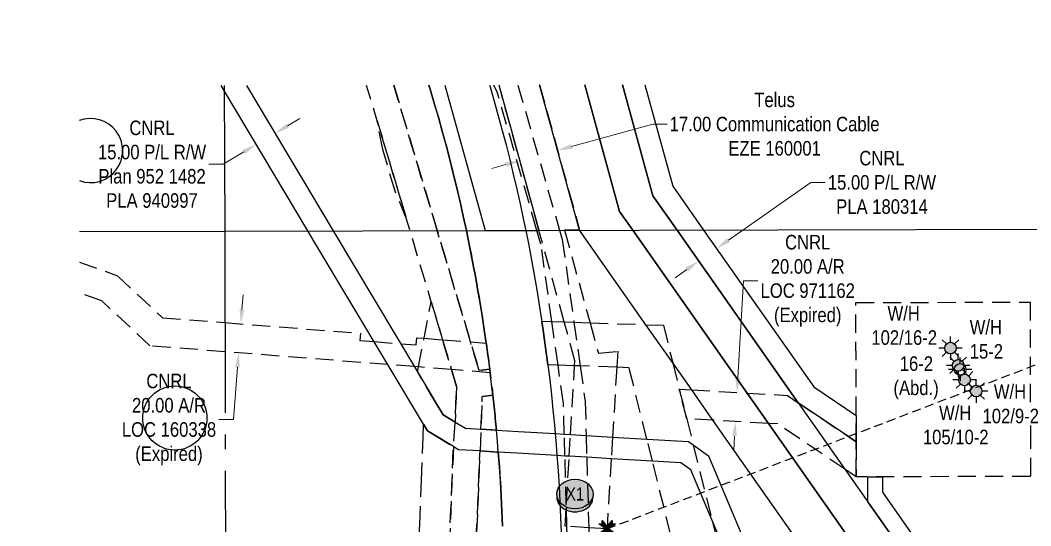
# Model space of a CAD drawing. Extents: x 511994 to 515316, y 6048038 to 6051499.
# Drawn here: x 512795 to 513491, y 6050368 to 6050716 of the extents above; entities that cross this region are included whole.
import ezdxf
from ezdxf.enums import TextEntityAlignment as Align

# ---------------------------------------------------------------- set-up
doc = ezdxf.new("R2010")
doc.units = 0
doc.header["$LTSCALE"] = 5
doc.header["$PDSIZE"] = 0.5
for name, pattern in [('foc-ACCESSROAD', [3.75, 2.5, -1.25]), ('foc-FLOWLINE', [3.75, 2.5, -1.25]), ('foc-QUARTERLINE', [33, 25, -3, 2, -3]), ('foc-TIELINE', [1.875, 1.25, -0.625])]:
    doc.linetypes.add(name, pattern=pattern)
doc.layers.get('Defpoints').update_dxf_attribs({"color": 9})
for name, color, linetype in [('F-AR', 190, 'foc-ACCESSROAD'), ('F-EZE', 190, 'foc-FLOWLINE'), ('F-RW', 190, 'Continuous'), ('F-VCE', 190, 'foc-FLOWLINE'), ('F-WS', 190, 'foc-ACCESSROAD'), ('F-WS-S', 190, 'Continuous'), ('L-MON', 1, 'Continuous'), ('L-SEC', 7, 'Continuous'), ('L-SECQ', 8, 'foc-QUARTERLINE'), ('L-TIE', 7, 'foc-TIELINE'), ('L-TITLEDB', 4, 'Continuous'), ('P-CROSSINGS', 250, 'Continuous')]:
    doc.layers.add(name, color=color, linetype=linetype)
for name, color, linetype, lineweight in [('F-AR-T', 190, 'Continuous', 9), ('F-EZE-T', 190, 'Continuous', 9), ('F-RW-T', 190, 'Continuous', 9), ('F-WS-T', 190, 'Continuous', 9)]:
    doc.layers.add(name, color=color, linetype=linetype, lineweight=lineweight)
doc.styles.add('80CG', font='ARIALN.TTF', dxfattribs={"height": 10})
doc.styles.add('80L', font='ARIALN.TTF', dxfattribs={"height": 10})
doc.styles.add('Crossing', font='ARIALN.TTF', dxfattribs={"height": 10})
doc.dimstyles.new('Compass 5 000', dxfattribs={"dimscale": 5, "dimtxt": 9, "dimasz": 2, "dimexe": 0.2, "dimexo": 0.0625, "dimgap": 0.5, "dimtad": 0, "dimtih": 1, "dimtoh": 1, "dimzin": 0, "dimdsep": 46, "dimtxsty": '80CG', "dimcen": 0.1, "dimse1": 1, "dimse2": 1, "dimclrd": 256, "dimclrt": 256, "dimaunit": 1, "dimadec": 4, "dimazin": 0, "dimtfac": 0.06, "dimtofl": 0, "dimtmove": 0, "dimatfit": 1, "dimfxl": 0.2, "dimtolj": 1, "dimtzin": 0, "dimlwd": -1, "dimarcsym": 0})

# ---------------------------------------------------------------- blocks, each defined once
blk = doc.blocks.new('*D57')
at = {"layer": 'Defpoints', "color": 0, "transparency": 16777216}
for p in [(512988.6, 6050503.89), (512945.41, 6050487.24), (512987.04, 6050483.97)]:
    blk.add_point(p, dxfattribs=at)
at = {"layer": 'F-AR-T', "transparency": 16777216}
for p, q in [((512947.76, 6050517.13), (512948.54, 6050527.1)), ((512944.63, 6050477.27), (512941.8, 6050441.33)), ((512941.8, 6050441.33), (512931.8, 6050441.33))]:
    blk.add_line(p, q, dxfattribs=at)
for points in [[(512946.1, 6050517.26), (512949.42, 6050517), (512946.98, 6050507.16)], [(512942.96, 6050477.4), (512946.29, 6050477.14), (512945.41, 6050487.24)]]:
    blk.add_solid(points, dxfattribs=at)
at = {"layer": 'F-AR-T', "transparency": 16777216, "insert": (512897.49, 6050441.33), "char_height": 10, "attachment_point": 5, "style": '80CG'}
blk.add_mtext('\\A1;CNRL\\P20.00 A/R\\PLOC 160338\\P(Expired)', dxfattribs=at)
blk = doc.blocks.new('*D49')
at = {"layer": 'Defpoints', "color": 0, "transparency": 16777216}
for p in [(513164.43, 6050629), (513165.1, 6050626.57), (513138.42, 6050621.84)]:
    blk.add_point(p, dxfattribs=at)
at = {"layer": 'F-EZE-T', "transparency": 16777216}
for p, q in [((513174.74, 6050629.23), (513230.58, 6050644.6)), ((513230.58, 6050644.6), (513240.58, 6050644.6)), ((513129.44, 6050616.75), (513119.8, 6050614.1))]:
    blk.add_line(p, q, dxfattribs=at)
for points in [[(513174.3, 6050630.83), (513175.18, 6050627.62), (513165.1, 6050626.57)], [(513129, 6050618.36), (513129.89, 6050615.15), (513139.09, 6050619.41)]]:
    blk.add_solid(points, dxfattribs=at)
at = {"layer": 'F-EZE-T', "transparency": 16777216, "insert": (513314.49, 6050644.6), "char_height": 10, "attachment_point": 5, "style": '80CG'}
blk.add_mtext('\\A1;Telus\\P17.00 Communication Cable\\PEZE 160001', dxfattribs=at)
blk = doc.blocks.new('*D51')
at = {"layer": 'Defpoints', "color": 0, "transparency": 16777216}
for p in [(513092.44, 6050400.69), (513110.82, 6050399.91), (513080.88, 6050125)]:
    blk.add_point(p, dxfattribs=at)
at = {"layer": 'F-RW-T', "transparency": 16777216}
for p, q in [((513070.89, 6050125.42), (513055.73, 6050126.06)), ((513109.26, 6050123.82), (513119.25, 6050123.4))]:
    blk.add_line(p, q, dxfattribs=at)
for points in [[(513070.96, 6050127.09), (513070.82, 6050123.76), (513080.88, 6050125)], [(513109.33, 6050125.48), (513109.19, 6050122.15), (513099.26, 6050124.23)]]:
    blk.add_solid(points, dxfattribs=at)
at = {"layer": 'F-RW-T', "transparency": 16777216, "insert": (512996.59, 6050126.06), "char_height": 10, "attachment_point": 5, "style": '80CG'}
blk.add_mtext('\\A1;ATCO\\P18.00 Power Line R/W\\PEZE 120218', dxfattribs=at)
blk = doc.blocks.new('*D35')
at = {"layer": 'Defpoints', "color": 0, "transparency": 16777216}
for p in [(512923.94, 6050716.12), (512911.09, 6050708.43), (512957.63, 6050630.59)]:
    blk.add_point(p, dxfattribs=at)
at = {"layer": 'F-RW-T', "transparency": 16777216}
for p, q in [((512979.07, 6050643.41), (512987.65, 6050648.55)), ((512949.05, 6050625.46), (512934.9, 6050617)), ((512934.9, 6050617), (512924.9, 6050617))]:
    blk.add_line(p, q, dxfattribs=at)
for points in [[(512978.22, 6050644.84), (512979.93, 6050641.98), (512970.49, 6050638.28)], [(512948.2, 6050626.89), (512949.91, 6050624.03), (512957.63, 6050630.59)]]:
    blk.add_solid(points, dxfattribs=at)
at = {"layer": 'F-RW-T', "transparency": 16777216, "insert": (512885.81, 6050617), "char_height": 10, "attachment_point": 5, "style": '80CG'}
blk.add_mtext('\\A1;CNRL\\P15.00 P/L R/W\\PPlan 952 1482\\PPLA 940997', dxfattribs=at)
blk = doc.blocks.new('GAS')
h = blk.add_hatch(color=255)
h.dxf.hatch_style = 1
edge = h.paths.add_edge_path()
edge.add_arc((0, 0), 0.9, 0, 360)
for p, q in [((0, 0.81), (0, 1.62)), ((-0.81, 0), (-1.62, 0)), ((-0.57, 0.57), (-1.14, 1.14)), ((0.57, 0.57), (1.14, 1.14)), ((1.62, 0), (0.81, 0)), ((-0.57, -0.57), (-1.14, -1.14)), ((0, -0.81), (0, -1.62)), ((1.14, -1.14), (0.57, -0.57))]:
    blk.add_line(p, q)
blk.add_circle((0, 0), 0.8)
blk = doc.blocks.new('*D63')
at = {"layer": 'Defpoints', "color": 0, "transparency": 16777216}
for p in [(513274.58, 6050559), (513286.12, 6050542.57), (513273.85, 6050533.95)]:
    blk.add_point(p, dxfattribs=at)
at = {"layer": 'F-RW-T', "transparency": 16777216}
for p, q in [((513282.76, 6050564.75), (513339.32, 6050604.48)), ((513339.32, 6050604.48), (513349.32, 6050604.48)), ((513254.12, 6050544.64), (513245.94, 6050538.89))]:
    blk.add_line(p, q, dxfattribs=at)
for points in [[(513281.8, 6050566.12), (513283.72, 6050563.39), (513274.58, 6050559)], [(513253.17, 6050546), (513255.08, 6050543.27), (513262.31, 6050550.39)]]:
    blk.add_solid(points, dxfattribs=at)
at = {"layer": 'F-RW-T', "transparency": 16777216, "insert": (513388.4, 6050604.48), "char_height": 10, "attachment_point": 5, "style": '80CG'}
blk.add_mtext('\\A1;CNRL\\P15.00 P/L R/W\\PPLA 180314', dxfattribs=at)
blk = doc.blocks.new('Gabd')
for p, q in [((0, 0.81), (0, 1.62)), ((-0.81, 0), (-1.62, 0)), ((1.62, 0), (0.81, 0)), ((0, -0.81), (0, -1.62))]:
    blk.add_line(p, q)
blk.add_circle((0, 0), 0.8)
blk = doc.blocks.new('*D72')
at = {"layer": 'Defpoints', "color": 0, "transparency": 16777216}
for p in [(513283.36, 6050460.26), (513288.6, 6050459.95), (513282.21, 6050440.3)]:
    blk.add_point(p, dxfattribs=at)
at = {"layer": 'F-AR-T', "transparency": 16777216}
for p, q in [((513289.17, 6050469.94), (513293.01, 6050536.87)), ((513293.01, 6050536.87), (513303.01, 6050536.87)), ((513286.88, 6050430.01), (513286.31, 6050420.03))]:
    blk.add_line(p, q, dxfattribs=at)
for points in [[(513287.51, 6050470.03), (513290.84, 6050469.84), (513288.6, 6050459.95)], [(513285.22, 6050430.11), (513288.54, 6050429.92), (513287.45, 6050440)]]:
    blk.add_solid(points, dxfattribs=at)
at = {"layer": 'F-AR-T', "transparency": 16777216, "insert": (513337.28, 6050536.87), "char_height": 10, "attachment_point": 5, "style": '80CG'}
blk.add_mtext('\\A1;CNRL\\P20.00 A/R\\PLOC 971162\\P(Expired)', dxfattribs=at)
blk = doc.blocks.new('xing2')
h = blk.add_hatch(color=50)
h.dxf.hatch_style = 1
edge = h.paths.add_edge_path()
edge.add_ellipse((0, 0), major_axis=(-12.5, 0), ratio=0.816297, start_angle=0, end_angle=360)
h = blk.add_hatch(color=250)
h.dxf.hatch_style = 1
edge = h.paths.add_edge_path()
edge.add_ellipse((0, -2.05), major_axis=(-12.5, 0), ratio=0.816297, start_angle=0, end_angle=180)
edge.add_line((12.5, -2.05), (12.5, 0))
edge.add_ellipse((0, 0), major_axis=(-12.5, 0), ratio=0.816297, start_angle=0, end_angle=180, ccw=False)
edge.add_line((-12.5, 0), (-12.5, -2.05))
at = {"color": 250}
blk.add_ellipse((0, 0), major_axis=(-12.5, 0), ratio=0.816297, dxfattribs=at)
blk.add_ellipse((0, -2.05), major_axis=(-12.5, 0), ratio=0.816297, start_param=0, end_param=3.141593, dxfattribs=at)
at = {"color": 250, "style": 'Crossing'}
blk.add_attdef('CROSSING', text='', height=9, dxfattribs=at).set_placement((0.09, 0.02), align=Align.MIDDLE_CENTER)
at = {"color": 250, "style": 'Crossing', "flags": 1}
for tag, p in [('OWNER', (0.09, -12.49)), ('DESCRIPTION', (0.09, -25.77)), ('LOCATION', (0.09, -39.3)), ('DWG_REF', (0.09, -52.84))]:
    blk.add_attdef(tag, text='', height=9, dxfattribs=at).set_placement(p, align=Align.MIDDLE_CENTER)
blk = doc.blocks.new('TEMP')
h = blk.add_hatch(color=255)
h.dxf.hatch_style = 1
h.paths.add_polyline_path([(-1.15, -0.67), (-0.67, -0.67), (-0.67, -1.15), (0, -0.25), (0.67, -1.15), (0.67, -0.67), (1.15, -0.67), (0.25, 0), (1.15, 0.67), (0.67, 0.67), (0.67, 1.15), (0, 0.25), (-0.67, 1.15), (-0.67, 0.67), (-1.15, 0.67), (-0.25, 0)])
h.paths.add_polyline_path([(0.57, 0.85), (0.57, 0.57), (0.85, 0.57), (0.08, 0), (0.85, -0.57), (0.57, -0.57), (0.57, -0.85), (0, -0.08), (-0.57, -0.85), (-0.57, -0.57), (-0.85, -0.57), (-0.08, 0), (-0.85, 0.57), (-0.57, 0.57), (-0.57, 0.85), (0, 0.08)], flags=16)
h = blk.add_hatch(color=1)
h.dxf.hatch_style = 1
h.paths.add_polyline_path([(-0.07, -0.01), (-0.08, 0), (-0.85, -0.57), (-0.57, -0.57), (-0.57, -0.85), (0.07, 0.01), (0.08, 0), (0.85, 0.57), (0.57, 0.57), (0.57, 0.85)])
h = blk.add_hatch(color=1)
h.dxf.hatch_style = 1
h.paths.add_polyline_path([(-0.08, 0), (-0.85, 0.57), (-0.57, 0.57), (-0.57, 0.85), (0, 0.08), (0.57, 0.85), (0.57, 0.57), (0.85, 0.57), (0.08, 0), (0.85, -0.57), (0.57, -0.57), (0.57, -0.85), (0, -0.08), (-0.57, -0.85), (-0.57, -0.57), (-0.85, -0.57)])
at = {"color": 1}
for p, q in [((-0.08, 0), (0.08, 0)), ((0, 0.08), (0, -0.08))]:
    blk.add_line(p, q, dxfattribs=at)
at = {"color": 255, "flags": 128}
blk.add_lwpolyline([(-0.25, 0), (-1.15, 0.67), (-0.67, 0.67), (-0.67, 1.15), (0, 0.25), (0.67, 1.15), (0.67, 0.67), (1.15, 0.67), (0.25, 0), (1.15, -0.67), (0.67, -0.67), (0.67, -1.15), (0, -0.25), (-0.67, -1.15), (-0.67, -0.67), (-1.15, -0.67)], close=True, dxfattribs=at)
at = {"color": 1, "flags": 128}
blk.add_lwpolyline([(-0.08, 0), (-0.85, 0.57), (-0.57, 0.57), (-0.57, 0.85), (0, 0.08), (0.57, 0.85), (0.57, 0.57), (0.85, 0.57), (0.08, 0), (0.85, -0.57), (0.57, -0.57), (0.57, -0.85), (0, -0.08), (-0.57, -0.85), (-0.57, -0.57), (-0.85, -0.57)], close=True, dxfattribs=at)

msp = doc.modelspace()

# ---------------------------------------------------------------- linework, layer by layer
at = {"layer": 'Defpoints'}
msp.add_lwpolyline([(513087.533, 6050671.455), (513115.114, 6050571.395), (513152.417, 6050571.475), (513124.835, 6050671.537)], dxfattribs=at)
msp.add_circle((512901.504, 6050442.354), 22.065, dxfattribs=at)
msp.add_arc((512843.542, 6050626.414), 22.065, 249.410022, 110.857421, dxfattribs=at)
at = {"layer": 'F-AR', "flags": 128}
msp.add_lwpolyline([(513052.32, 6050671.343), (513082.216, 6050571.352), (513105.124, 6050494.742), (513111.005, 6050475.072), (513118.364, 6050475.984), (513118.492, 6050475.025), (513118.682, 6050473.581), (513119.874, 6050463.686), (513120.501, 6050458.127), (513113.236, 6050457.22), (513112.292, 6050434.691), (513111.663, 6050419.709), (513098.053, 6050095.095), (513105.444, 6050094.18), (513103.416, 6050084.191), (513101.84, 6050076.5), (513095.848, 6050077.239), (513031.756, 6049767.08), (513009.175, 6049657.81), (513014.936, 6049656.058), (513013.381, 6049648.561), (513011.241, 6049638.391), (513003.942, 6049640.596), (512960.437, 6049533.691), (512951.83, 6049512.542), (512938.651, 6049480.156), (512902.462, 6049391.23), (512844.004, 6049247.582), (512850.791, 6049244.088), (512845.22, 6049235.333), (512841.077, 6049228.837), (512835.731, 6049231.605), (512756.621, 6049107.923), (512761.425, 6049104.315), (512755.614, 6049095.228), (512751.69, 6049089.125), (512745.816, 6049093.536), (512630.422, 6048961.772), (512606.457, 6048961.716), (512737.334, 6049111.16), (512824.555, 6049247.522), (512890.697, 6049410.053), (512930.738, 6049508.442), (512938.529, 6049527.585), (512939.736, 6049530.555), (512990.062, 6049654.219), (513013.255, 6049767.043), (513079.36, 6050088.628), (513093.366, 6050422.682), (513094.49, 6050439.59), (513095.517, 6050464.072), (513092.034, 6050475.719), (513085.894, 6050496.253), (513078.069, 6050522.425), (513063.451, 6050571.31), (513060.901, 6050579.845), (513040.823, 6050646.994), (513033.554, 6050671.303)], dxfattribs=at)
at = {"layer": 'F-AR'}
for points in [[(512835.914, 6050549.689), (512861.933, 6050540.331), (512892.928, 6050511.417), (512936.025, 6050508.03), (513029.27, 6050500.703), (513028.878, 6050495.72), (513038.788, 6050494.942), (513057.035, 6050493.508), (513067.739, 6050492.667), (513068.13, 6050497.649), (513073.154, 6050497.254), (513085.894, 6050496.253), (513105.124, 6050494.742), (513115.929, 6050493.894), (513116.027, 6050493.211), (513116.871, 6050487.142), (513117.083, 6050485.584), (513117.378, 6050483.375), (513117.98, 6050478.85), (513118.364, 6050475.984), (513118.492, 6050475.025), (513118.675, 6050473.59), (513092.034, 6050475.719), (513069.298, 6050477.505), (513066.46, 6050477.728), (513048.23, 6050479.16), (512936.076, 6050487.974), (512884.399, 6050492.035), (512851.301, 6050522.911), (512835.963, 6050528.428)], [(513261.084, 6050289.697), (513230.353, 6050412.659), (513226.544, 6050427.9), (513214.269, 6050477.015), (513205.786, 6050477.312), (513180.613, 6050478.196), (513176.811, 6050478.329), (513165.387, 6050478.731), (513158.375, 6050479.094), (513157.028, 6050489.396), (513155.679, 6050499.088), (513155.586, 6050499.731), (513154.2, 6050509.126), (513161.121, 6050508.884), (513169.599, 6050508.587), (513176.346, 6050508.35), (513187.402, 6050507.961), (513225.87, 6050506.612), (513237.884, 6050506.19), (513244.358, 6050480.29), (513248.87, 6050462.233), (513253.947, 6050441.919), (513258.471, 6050423.817), (513271.454, 6050371.87), (513290.194, 6050296.887)]]:
    msp.add_lwpolyline(points, dxfattribs=at)
msp.add_lwpolyline([(513370.66, 6050426.051), (513370.707, 6050401.919), (513362.867, 6050407.199), (513316.647, 6050438.327), (513310.217, 6050438.692), (513272.035, 6050440.883), (513253.947, 6050441.919), (513248.87, 6050462.233), (513257.382, 6050461.745), (513295.565, 6050459.555), (513323.265, 6050457.97), (513330.752, 6050452.927), (513370.66, 6050426.051)], close=True, dxfattribs=at)
at = {"layer": 'F-EZE'}
for points in [[(513037.367, 6049612.817), (513070.728, 6049767.161), (513126.365, 6050022.975), (513144.621, 6050127.467), (513161.986, 6050234.507), (513162.54, 6050240.426), (513165.903, 6050276.385), (513167.656, 6050295.129), (513172.163, 6050343.313), (513171.477, 6050367.793), (513171.061, 6050382.601), (513170.117, 6050416.234), (513169.695, 6050431.279), (513169.1, 6050452.488), (513165.387, 6050478.731), (513161.121, 6050508.884), (513153.607, 6050561.988), (513150.839, 6050571.505), (513150.629, 6050572.223), (513123.496, 6050666.64), (513121.182, 6050671.491)], [(513137.696, 6050671.526), (513166.241, 6050572.257), (513166.452, 6050571.54), (513168.309, 6050565.151), (513176.346, 6050508.35), (513180.613, 6050478.196), (513184.071, 6050453.754), (513184.727, 6050430.387), (513185.149, 6050415.343), (513186.508, 6050366.902), (513187.183, 6050342.823), (513176.869, 6050232.56), (513159.413, 6050124.973), (513141.098, 6050020.135), (513086.086, 6049767.193), (513051.987, 6049609.46)], [(513152.7, 6050671.598), (513180.243, 6050571.572), (513169.875, 6050571.548), (513187.442, 6050507.893), (513193.208, 6050486.898), (513206.445, 6050488.279), (513205.786, 6050477.312), (513202.898, 6050429.308), (513202.003, 6050414.343), (513199.114, 6050366.155), (513186.508, 6050366.901), (513171.477, 6050367.792), (513170.184, 6050367.869), (513171.061, 6050382.6), (513173.067, 6050416.059), (513173.963, 6050431.026), (513176.811, 6050478.329), (513177.013, 6050481.681), (513169.635, 6050508.525), (513152.261, 6050571.509), (513124.745, 6050671.537)]]:
    msp.add_lwpolyline(points, dxfattribs=at)
at = {"layer": 'F-RW'}
for points in [[(513301.927, 6050299.515), (513271.454, 6050371.87), (513256.811, 6050406.638), (513249.943, 6050411.496), (513230.353, 6050412.659), (513202.003, 6050414.343), (513185.149, 6050415.343), (513173.067, 6050416.059), (513170.117, 6050416.234), (513164.649, 6050416.559), (513137.178, 6050418.192), (513124.225, 6050418.962), (513111.663, 6050419.709), (513096.782, 6050420.594), (513093.771, 6050422.434), (513093.366, 6050422.681), (513080.115, 6050430.78), (513075.48, 6050433.612), (513072.737, 6050438.197), (512997.771, 6050563.504), (512993.196, 6050571.155), (512935.606, 6050667.402), (512933.384, 6050671.118)], [(512950.827, 6050671.157), (513010.637, 6050571.193), (513068.631, 6050474.093), (513081.059, 6050453.285), (513086.299, 6050444.511), (513094.49, 6050439.59), (513101.587, 6050435.326), (513112.292, 6050434.69), (513122.931, 6050434.059), (513138.044, 6050433.161), (513163.435, 6050431.652), (513169.695, 6050431.279), (513173.963, 6050431.026), (513184.727, 6050430.387), (513202.898, 6050429.308), (513226.544, 6050427.9), (513255.103, 6050426.199), (513258.471, 6050423.817), (513268.963, 6050416.397), (513316.791, 6050302.843)], [(513183.788, 6050671.666), (513207.774, 6050584.561), (513216.837, 6050571.655), (513295.565, 6050459.555), (513310.217, 6050438.692), (513393.56, 6050320.026), (513402.89, 6050306.743), (513420.243, 6050282.033), (513438.732, 6050255.717), (513704.993, 6049876.647), (513741.713, 6049822.351), (513741.861, 6049768.601), (513680.276, 6049859.649), (513420.881, 6050228.962), (513402.396, 6050255.282), (513371.226, 6050299.66), (513361.897, 6050312.943), (513272.035, 6050440.883), (513257.382, 6050461.745), (513244.358, 6050480.29), (513225.87, 6050506.612), (513180.243, 6050571.572), (513152.7, 6050671.598)], [(513209.69, 6050671.722), (513230.714, 6050595.375), (513247.323, 6050571.723), (513330.752, 6050452.927), (513362.867, 6050407.199), (513419.937, 6050325.939), (513429.266, 6050312.656), (513435.116, 6050304.327), (513453.602, 6050278.006), (513725.567, 6049890.827), (513741.59, 6049867.136), (513741.713, 6049822.351), (513704.993, 6049876.647), (513438.732, 6050255.717), (513420.243, 6050282.033), (513402.89, 6050306.743), (513393.56, 6050320.026), (513310.217, 6050438.692), (513295.565, 6050459.555), (513216.837, 6050571.655), (513207.774, 6050584.561), (513183.788, 6050671.666)], [(513225.231, 6050671.756), (513244.478, 6050601.863), (513265.613, 6050571.765), (513341.451, 6050463.797), (513370.624, 6050444.15), (513370.66, 6050426.051), (513365.542, 6050429.498), (513330.76, 6050452.922), (513247.323, 6050571.723), (513230.714, 6050595.375), (513209.69, 6050671.722)], [(513419.94, 6050325.944), (513378.738, 6050384.608), (513378.724, 6050401.934), (513384.893, 6050401.946), (513388.692, 6050401.954), (513388.72, 6050391.252), (513432.612, 6050328.777)]]:
    msp.add_lwpolyline(points, dxfattribs=at)
at = {"layer": 'F-VCE'}
for points in [[(513076.499, 6050671.431), (513077.311, 6050668.753), (513080.171, 6050659.115), (513082.179, 6050652.187), (513082.956, 6050649.459), (513085.65, 6050639.772), (513087.905, 6050631.459), (513088.275, 6050630.071), (513090.804, 6050620.34), (513092.921, 6050611.973), (513093.263, 6050610.597), (513095.627, 6050600.823), (513097.749, 6050591.802), (513097.924, 6050591.041), (513100.121, 6050581.227), (513102.256, 6050571.397), (513104.224, 6050561.816), (513105.715, 6050554.349), (513106.12, 6050552.27), (513107.891, 6050542.921), (513108.026, 6050542.192), (513108.475, 6050539.749), (513109.615, 6050533.396), (513109.786, 6050532.421), (513110.998, 6050525.444), (513111.265, 6050523.86), (513111.47, 6050522.639), (513112.831, 6050514.307), (513113.067, 6050512.84), (513113.84, 6050507.934), (513114.328, 6050504.744), (513114.587, 6050503.032), (513115.744, 6050495.169), (513115.929, 6050493.894), (513116.026, 6050493.211), (513116.863, 6050487.139), (513117.077, 6050485.581), (513117.374, 6050483.373), (513117.981, 6050478.85), (513118.365, 6050475.984), (513111.005, 6050475.072), (513105.124, 6050494.742), (513082.216, 6050571.352), (513052.309, 6050671.378)], [(513068.85, 6050339.358), (513070.107, 6050369.332), (513071.363, 6050399.306), (513072.62, 6050429.279), (513072.737, 6050438.197), (513075.48, 6050433.612), (513080.115, 6050430.78), (513093.366, 6050422.682), (513079.36, 6050088.628)], [(513098.053, 6050095.095), (513111.663, 6050419.709), (513124.225, 6050418.962), (513124.225, 6050418.962), (513124.966, 6050408.788), (513125.612, 6050399.411), (513125.661, 6050398.617), (513126.228, 6050388.433), (513126.753, 6050378.25), (513127.148, 6050368.059)]]:
    msp.add_lwpolyline(points, dxfattribs=at)
for points in [[(513060.901, 6050579.845), (513053.238, 6050598.475), (513044.644, 6050627.218), (513040.823, 6050646.994), (513060.901, 6050579.845)], [(513095.517, 6050464.072), (513094.49, 6050439.59), (513086.299, 6050444.511), (513081.059, 6050453.285), (513068.631, 6050474.094), (513069.298, 6050477.505), (513073.154, 6050497.254), (513078.069, 6050522.425), (513085.894, 6050496.253), (513092.034, 6050475.719), (513095.517, 6050464.072)], [(513121.787, 6050445.849), (513121.979, 6050443.94), (513122.163, 6050442.084), (513122.931, 6050434.059), (513112.292, 6050434.69), (513113.236, 6050457.22), (513120.501, 6050458.127), (513121.345, 6050450.106), (513121.787, 6050445.849)]]:
    msp.add_lwpolyline(points, close=True, dxfattribs=at)
at = {"layer": 'F-WS'}
msp.add_lwpolyline([(513490.584, 6050433.641), (513490.646, 6050402.154), (513370.707, 6050401.919), (513370.66, 6050426.051), (513370.471, 6050521.857), (513490.411, 6050522.094), (513490.561, 6050445.329), (513490.584, 6050433.641)], close=True, dxfattribs=at)
at = {"layer": 'L-SEC'}
for p, q in [((512835.864, 6050570.828), (512935.864, 6050571.028)), ((512935.864, 6050571.028), (513739.648, 6050572.865))]:
    msp.add_line(p, q, dxfattribs=at)
at = {"layer": 'L-SECQ'}
for p, q in [((512935.596, 6050671.123), (512935.864, 6050571.028)), ((512935.864, 6050571.028), (512937.839, 6049796.894))]:
    msp.add_line(p, q, dxfattribs=at)
at = {"layer": 'L-TIE', "flags": 128}
msp.add_lwpolyline([(513199.212, 6050366.162), (513739.648, 6050572.865)], dxfattribs=at)
at = {"layer": 'L-TITLEDB'}
for points in [[(513127.167, 6050368.06), (513126.753, 6050378.25), (513126.252, 6050388.436), (513125.663, 6050398.617), (513124.987, 6050408.792), (513124.225, 6050418.962), (513123.603, 6050426.513), (513122.931, 6050434.059), (513122.165, 6050442.084), (513121.98, 6050443.94), (513121.347, 6050450.107), (513120.509, 6050458.127), (513119.899, 6050463.695), (513118.709, 6050473.552), (513118.372, 6050475.991), (513117.383, 6050483.376), (513117.085, 6050485.584), (513116.029, 6050493.212), (513115.747, 6050495.17), (513114.592, 6050503.034), (513114.331, 6050504.745), (513113.074, 6050512.844), (513112.838, 6050514.311), (513111.475, 6050522.641), (513111.267, 6050523.86), (513109.791, 6050532.424), (513109.621, 6050533.399), (513108.029, 6050542.193), (513107.895, 6050542.923), (513106.124, 6050552.272), (513104.234, 6050561.822), (513102.256, 6050571.397), (513100.131, 6050581.234), (513097.926, 6050591.042), (513095.637, 6050600.829), (513093.266, 6050610.598), (513090.813, 6050620.346), (513088.277, 6050630.073), (513085.66, 6050639.78), (513082.96, 6050649.463), (513080.18, 6050659.122), (513077.317, 6050668.758), (513076.499, 6050671.431)], [(513118.233, 6050671.522), (513118.58, 6050670.355), (513121.456, 6050660.368), (513124.247, 6050650.357), (513126.954, 6050640.323), (513129.576, 6050630.267), (513132.113, 6050620.188), (513134.564, 6050610.089), (513136.931, 6050599.969), (513139.212, 6050589.83), (513141.407, 6050579.672), (513143.109, 6050571.488), (513145.15, 6050561.297), (513147.107, 6050551.074), (513148.977, 6050540.835), (513150.76, 6050530.581), (513152.456, 6050520.312), (513154.066, 6050510.029), (513154.2, 6050509.126), (513155.586, 6050499.731), (513155.679, 6050499.088), (513157.028, 6050489.396), (513158.375, 6050479.094), (513159.634, 6050468.771), (513160.808, 6050458.429), (513161.895, 6050448.077), (513162.893, 6050437.718), (513163.435, 6050431.652), (513164.066, 6050424.107), (513164.649, 6050416.559), (513165.389, 6050405.986), (513166.039, 6050395.407), (513166.597, 6050384.824), (513167.064, 6050374.236), (513167.439, 6050363.644)]]:
    msp.add_lwpolyline(points, dxfattribs=at)

# ---------------------------------------------------------------- block references
at = {"layer": 'F-WS-S', "color": 3, "xscale": 4.997525549999944, "yscale": 4.997525549999944, "zscale": 4.997525549999944}
for p in [(513435.591, 6050490.491), (513440.857, 6050478.607), (513445.277, 6050468.61)]:
    msp.add_blockref('GAS', p, dxfattribs=at)
at = {"layer": 'F-WS-S', "xscale": 4.997504999999951, "yscale": 4.997504999999951, "zscale": 4.997504999999951}
msp.add_blockref('Gabd', (513442.221, 6050475.83), dxfattribs=at)
at = {"layer": 'L-MON', "linetype": 'Continuous', "xscale": 4.997504999999963, "yscale": 4.997504999999963, "zscale": 4.997504999999963}
msp.add_blockref('TEMP', (513199.212, 6050366.162), dxfattribs=at)
at = {"layer": 'P-CROSSINGS', "linetype": 'Continuous', "xscale": 0.999501, "yscale": 0.999501, "zscale": 0.999501}
msp.add_blockref('xing2', (513177.01, 6050390.081), dxfattribs=at).add_auto_attribs({'CROSSING': 'X1'})

# ---------------------------------------------------------------- texts
at = {"layer": 'F-WS-T', "style": '80L'}
msp.add_text('W/H', height=9.9951, dxfattribs=at).set_placement((513465.439, 6050455.601))
at = {"layer": 'F-WS-T', "char_height": 9.99505, "attachment_point": 1, "style": '80L'}
for s, width, insert in [('\\pi11.77677;W/H\\P\\pi0.66359;102/16-2', 44.69588, (513380.46, 6050519.404)), ('\\pi0.63291;W/H\\P\\pi0.66359;15-2', 22.40814, (513448.189, 6050509.91)), ('\\pi4.75092;16-2\\P\\pi0.39428;(Abd.)', 30.58281, (513395.913, 6050484.831)), ('\\pi11.77677;W/H\\P\\pi0.66359;105/10-2', 44.69588, (513415.937, 6050450.964))]:
    msp.add_mtext_dynamic_manual_height_columns(s, width=width, gutter_width=49.975, heights=[0], dxfattribs=dict(at, insert=insert))

# ---------------------------------------------------------------- dimensions: what is measured, and where the dimension line sits
at = {"layer": 'F-AR-T'}
for base, p1, p2, angle, text, picture, middle in [((513288.599, 6050459.954), (513282.211, 6050440.299), (513283.356, 6050460.255), 86.716348, 'CNRL\\P20.00 A/R\\PLOC 971162\\P(Expired)', '*D72', (513337.282, 6050536.866)), ((512945.41, 6050487.24), (512988.601, 6050503.889), (512987.035, 6050483.969), 265.506693, 'CNRL\\P20.00 A/R\\PLOC 160338\\P(Expired)', '*D57', (512897.487, 6050441.33))]:
    dim = msp.add_linear_dim(base=base, p1=p1, p2=p2, angle=angle, text=text, dimstyle='Compass 5 000', dxfattribs=at)
    dim.commit()
    dim.dimension.update_dxf_attribs({"geometry": picture, "text_midpoint": middle, "dimtype": 161})
at = {"layer": 'F-EZE-T'}
dim = msp.add_linear_dim(base=(513165.099, 6050626.571), p1=(513138.417, 6050621.836), p2=(513164.43, 6050628.998), angle=15.395101, text='Telus\\P17.00 Communication Cable\\PEZE 160001', dimstyle='Compass 5 000', dxfattribs=at)
dim.commit()
dim.dimension.update_dxf_attribs({"geometry": '*D49', "text_midpoint": (513314.493, 6050644.602), "dimtype": 161})
at = {"layer": 'F-RW-T'}
for base, p1, p2, angle, text, picture, middle in [((512957.634, 6050630.594), (512923.94, 6050716.12), (512911.086, 6050708.433), 210.87932, 'CNRL\\P15.00 P/L R/W\\PPlan 952 1482\\PPLA 940997', '*D35', (512885.813, 6050616.998)), ((513274.576, 6050559.004), (513273.85, 6050533.952), (513286.119, 6050542.57), 35.084841, 'CNRL\\P15.00 P/L R/W\\PPLA 180314', '*D63', (513388.404, 6050604.481)), ((513080.885, 6050125.005), (513110.824, 6050399.915), (513092.444, 6050400.685), 177.599009, 'ATCO\\P18.00 Power Line R/W\\PEZE 120218', '*D51', (512996.594, 6050126.059))]:
    dim = msp.add_linear_dim(base=base, p1=p1, p2=p2, angle=angle, text=text, dimstyle='Compass 5 000', dxfattribs=at)
    dim.commit()
    dim.dimension.update_dxf_attribs({"geometry": picture, "text_midpoint": middle, "dimtype": 161})

# ---------------------------------------------------------------- next in the draw order: texts
at = {"layer": 'F-WS-T', "insert": (513457.667, 6050448.767), "char_height": 9.9951, "width": 39.02897, "attachment_point": 1, "style": '80L', "bg_fill": 3, "box_fill_scale": 1.15, "bg_fill_color": 256, "bg_fill_true_color": 256, "bg_fill_transparency": 0}
msp.add_mtext('102/9-2', dxfattribs=at)

# ---------------------------------------------------------------- next in the draw order: block references
at = {"layer": 'F-WS-S', "color": 3, "xscale": 4.997525549999944, "yscale": 4.997525549999944, "zscale": 4.997525549999944}
msp.add_blockref('GAS', (513453.242, 6050460.96), dxfattribs=at)

doc.saveas('drawing.dxf')
